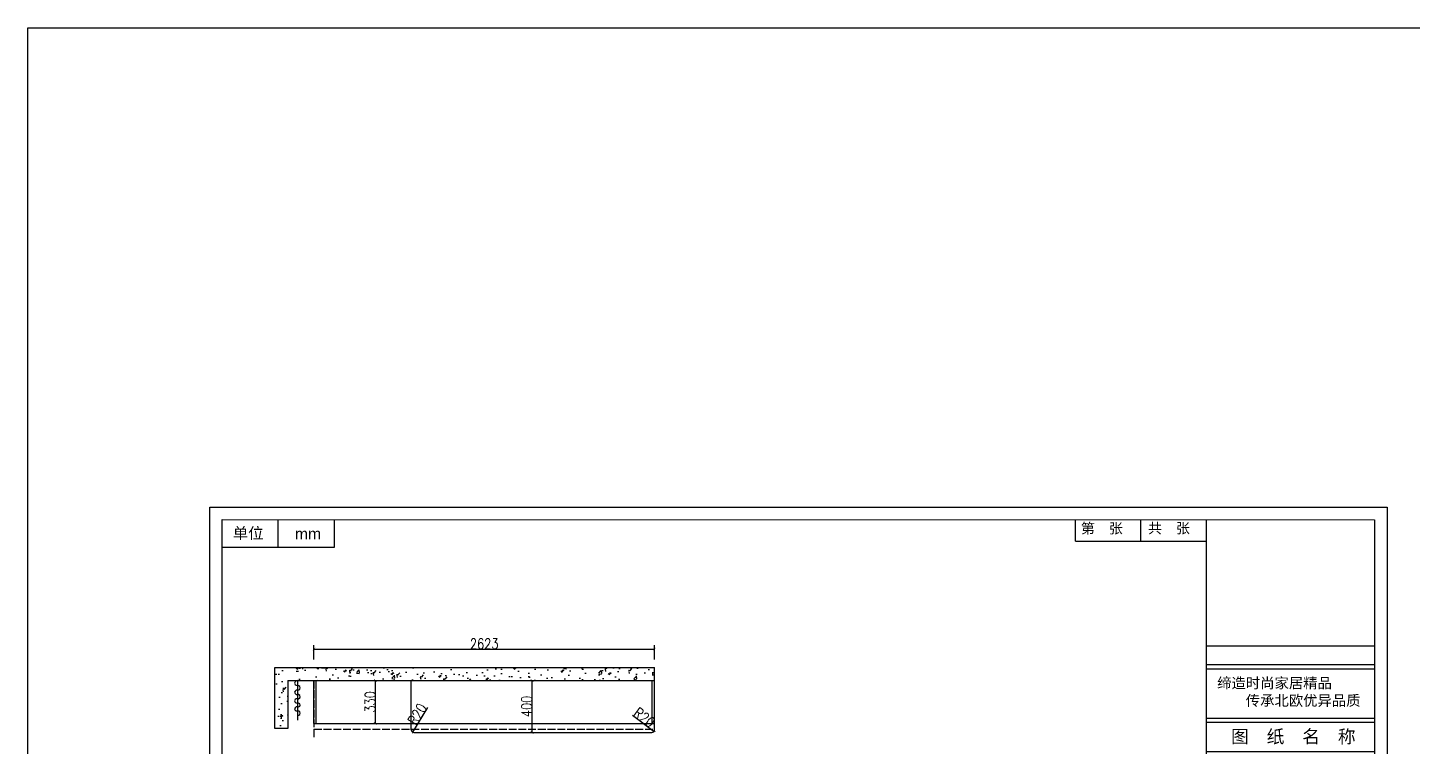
# Model space of a CAD drawing. Header units: millimetres. Extents: x 3255186 to 3429179, y -984851 to -941485.
# Drawn here: x 3255186 to 3265847, y -976546 to -971010 of the extents above; entities that cross this region are included whole.
import ezdxf

# ---------------------------------------------------------------- set-up
doc = ezdxf.new("R2010")
doc.units = ezdxf.units.MM
doc.header["$PDMODE"] = 35
doc.linetypes.add('ACAD_ISO02W100', pattern=[15, 12, -3])
doc.linetypes.add('ACAD_ISO03W100', pattern=[30, 12, -18])
doc.layers.add('jiaju', color=4, linetype='Continuous')
doc.layers.add('家私', color=5, linetype='Continuous')
doc.layers.add('块', color=7, linetype='Continuous', lineweight=30)
doc.styles.add('DIM_FONT', font='SIMPLEX.shx', dxfattribs={"width": 0.8})
doc.styles.add('ROMANS', font='romans')
doc.styles.get("Standard").update_dxf_attribs({"font": 'acaderef.shx', "bigfont": 'bigfont.shx'})
doc.styles.add('新宋体', font='', dxfattribs={"height": 80})
doc.styles.add('标注用字体', font='', dxfattribs={"height": 70})
doc.styles.get('新宋体').set_extended_font_data('NSimSun')
doc.styles.get('标注用字体').set_extended_font_data('FangSong_GB2312')
doc.dimstyles.new('ISO-25', dxfattribs={"dimtxt": 80, "dimasz": 20, "dimexe": 30, "dimexo": 80, "dimtad": 1, "dimdec": 0, "dimtxsty": 'DIM_FONT', "dimblk": 'ARCHTICK', "dimcen": 2.5, "dimadec": 0, "dimazin": 0, "dimtfac": 1, "dimtdec": 0, "dimtmove": 1, "dimatfit": 3, "dimfxl": 80, "dimfxlon": 1, "dimarcsym": 0})

# ---------------------------------------------------------------- blocks, each defined once
blk = doc.blocks.new('CL')
at = {"layer": 'jiaju'}
blk.add_line((0, 0), (0, 1092), dxfattribs=at)
blk.add_lwpolyline([(0, 1092, 0, 20, 0), (0, 994, 20, 20, 0)], format="xyseb", dxfattribs=at)
for centre, radius, start, end in [((-13, 896), 62.3, 78.2277, 281.7723), ((18, 780), 57.3, 252.02, 107.98), ((-18, 673), 56.5, 70.9346, 289.0654), ((-16, 443), 58.9, 74.1469, 285.8531), ((14, 559), 61.4, 257.2289, 102.7711), ((11, 323), 64.1, 260.1838, 99.8162), ((-13, 199), 62.3, 78.2277, 281.7723), ((6, 69), 68.8, 264.8376, 95.1624)]:
    blk.add_arc(centre, radius, start, end, dxfattribs=at)
blk = doc.blocks.new('A$C3B30262C')
blk.add_blockref('CL', (71, 0))
blk = doc.blocks.new('c-002')
at = {"layer": 'jiaju', "linetype": 'Continuous', "rotation": 270}
blk.add_blockref('A$C3B30262C', (-14, -94), dxfattribs=at)
blk = doc.blocks.new('_ArchTick')
at = {"color": 0, "linetype": 'ByBlock', "const_width": 0.15}
blk.add_lwpolyline([(-0.5, -0.5), (0.5, 0.5)], dxfattribs=at)
blk = doc.blocks.new('*D707')
at = {"color": 0, "lineweight": -2, "ltscale": 5}
for p, q in [((3257390, -975877), (3257390, -975767)), ((3257390, -975797), (3260013, -975797)), ((3260013, -975877), (3260013, -975767))]:
    blk.add_line(p, q, dxfattribs=at)
at = {"layer": 'Defpoints', "color": 0, "ltscale": 5}
for p in [(3260013, -975797), (3257390, -976369), (3260013, -976369)]:
    blk.add_point(p, dxfattribs=at)
at = {"color": 0, "lineweight": -2, "ltscale": 5, "xscale": 20, "yscale": 20, "zscale": 20, "rotation": 180}
blk.add_blockref('_ArchTick', (3257390, -975797), dxfattribs=at)
at = {"color": 0, "lineweight": -2, "ltscale": 5, "xscale": 20, "yscale": 20, "zscale": 20}
blk.add_blockref('_ArchTick', (3260013, -975797), dxfattribs=at)
at = {"color": 0, "ltscale": 5, "insert": (3258701, -975756), "char_height": 80, "attachment_point": 5, "style": 'DIM_FONT'}
blk.add_mtext('2623', dxfattribs=at)
blk = doc.blocks.new('*D708')
at = {"color": 0, "lineweight": -2, "ltscale": 5}
for p, q in [((3257782, -976039), (3257892, -976039)), ((3257862, -976039), (3257862, -976369)), ((3257782, -976369), (3257892, -976369))]:
    blk.add_line(p, q, dxfattribs=at)
at = {"layer": 'Defpoints', "color": 0, "ltscale": 5}
for p in [(3257408, -976039), (3257408, -976369), (3257862, -976369)]:
    blk.add_point(p, dxfattribs=at)
at = {"color": 0, "lineweight": -2, "ltscale": 5, "xscale": 20, "yscale": 20, "zscale": 20}
for p, rotation in [((3257862, -976039), 90), ((3257862, -976369), 270)]:
    blk.add_blockref('_ArchTick', p, dxfattribs=dict(at, rotation=rotation))
at = {"color": 0, "ltscale": 5, "insert": (3257822, -976204), "char_height": 80, "attachment_point": 5, "rotation": 90, "style": 'DIM_FONT'}
blk.add_mtext('330', dxfattribs=at)
blk = doc.blocks.new('*D709')
at = {"color": 0, "lineweight": -2, "ltscale": 5}
for p, q in [((3259069, -976039), (3259099, -976039)), ((3259069, -976439), (3259069, -976039)), ((3259069, -976439), (3259099, -976439))]:
    blk.add_line(p, q, dxfattribs=at)
at = {"layer": 'Defpoints', "color": 0, "ltscale": 5}
for p in [(3258999, -976039), (3259069, -976039), (3258999, -976439)]:
    blk.add_point(p, dxfattribs=at)
at = {"color": 0, "lineweight": -2, "ltscale": 5, "xscale": 20, "yscale": 20, "zscale": 20}
for p, rotation in [((3259069, -976039), 90), ((3259069, -976439), 270)]:
    blk.add_blockref('_ArchTick', p, dxfattribs=dict(at, rotation=rotation))
at = {"color": 0, "ltscale": 5, "insert": (3259028, -976239), "char_height": 80, "attachment_point": 5, "rotation": 90, "style": 'DIM_FONT'}
blk.add_mtext('400', dxfattribs=at)
blk = doc.blocks.new('*D710')
at = {"color": 0, "lineweight": -2, "ltscale": 5}
blk.add_line((3259843, -976305), (3260009, -976432), dxfattribs=at)
at = {"layer": 'Defpoints', "color": 0, "ltscale": 5}
for p in [(3259993, -976419), (3260009, -976432)]:
    blk.add_point(p, dxfattribs=at)
at = {"color": 0, "lineweight": -2, "ltscale": 5, "xscale": 20, "yscale": 20, "zscale": 20, "rotation": 322.5938765903045}
blk.add_blockref('_ArchTick', (3260009, -976432), dxfattribs=at)
at = {"color": 0, "ltscale": 5, "insert": (3259934, -976324), "char_height": 80, "attachment_point": 5, "rotation": 322.5939, "style": 'DIM_FONT'}
blk.add_mtext('R20', dxfattribs=at)
blk = doc.blocks.new('*D711')
at = {"color": 0, "lineweight": -2, "ltscale": 5}
blk.add_line((3258265, -976248), (3258149, -976437), dxfattribs=at)
at = {"layer": 'Defpoints', "color": 0, "ltscale": 5}
for p in [(3258149, -976437), (3258160, -976419)]:
    blk.add_point(p, dxfattribs=at)
at = {"color": 0, "lineweight": -2, "ltscale": 5, "xscale": 20, "yscale": 20, "zscale": 20, "rotation": 238.5374603765361}
blk.add_blockref('_ArchTick', (3258149, -976437), dxfattribs=at)
at = {"color": 0, "ltscale": 5, "insert": (3258186, -976298), "char_height": 80, "attachment_point": 5, "rotation": 58.5375, "style": 'DIM_FONT'}
blk.add_mtext('R20', dxfattribs=at)
blk = doc.blocks.new('M')
for p, q in [((7224, 24106), (7224, 32333)), ((7224, 32333), (18599, 32332)), ((18599, 32332), (18599, 24106)), ((7346, 24228), (7345, 32211)), ((7345, 32211), (18477, 32210)), ((7886, 31941), (7886, 32211)), ((8426, 32211), (8426, 31941)), ((15589, 32004), (15589, 32211)), ((16220, 32004), (16220, 32211)), ((16852, 32210), (16852, 25243)), ((18477, 32210), (18477, 24228)), ((15589, 32004), (16852, 32004)), ((8426, 31941), (7345, 31941)), ((16852, 30991), (18477, 30991)), ((16852, 30810), (18477, 30810)), ((16852, 30770), (18477, 30770)), ((16852, 30294), (18477, 30294)), ((16852, 30253), (18477, 30253)), ((16852, 29969), (18477, 29969)), ((16852, 29440), (18477, 29440)), ((16852, 29156), (18477, 29156)), ((16852, 28628), (18477, 28628)), ((16852, 28343), (18477, 28343)), ((16852, 27815), (18477, 27815)), ((16852, 27531), (18477, 27531)), ((16852, 26962), (18477, 26962)), ((16852, 26677), (18477, 26677)), ((16852, 25557), (18477, 25557)), ((16852, 25527), (18477, 25527)), ((18477, 25243), (7346, 25243)), ((8159, 24482), (8159, 25243)), ((9459, 24482), (9459, 25243)), ((10272, 24482), (10272, 25243)), ((11572, 24482), (11572, 25243)), ((12385, 24482), (12385, 25243)), ((13685, 24228), (13685, 25243)), ((14091, 24228), (14091, 25243)), ((15913, 25243), (15913, 24232)), ((15916, 25243), (15916, 24232)), ((18477, 25050), (15913, 25050)), ((13685, 24989), (7346, 24989)), ((13685, 24736), (7346, 24736)), ((13685, 24482), (7346, 24482)), ((8792, 24228), (8792, 24482)), ((8819, 24228), (8819, 24482)), ((18477, 24228), (7346, 24228)), ((10414, 24254), (11133, 24254)), ((12734, 24254), (13581, 24254)), ((18599, 24106), (7224, 24106))]:
    blk.add_line(p, q)
at = {"color": 0, "ltscale": 5}
for p, q in [((8286, 24520), (8372, 24696)), ((8199, 24608), (8286, 24520)), ((8121, 24354), (8207, 24266)), ((8207, 24266), (8294, 24442))]:
    blk.add_line(p, q, dxfattribs=at)
at = {"linetype": 'ACAD_ISO03W100'}
blk.add_line((11279, 24228), (11279, 24482), dxfattribs=at)
at = {"lineweight": 25}
for points in [[(7434, 24442), (7607, 24442), (7607, 24266), (7434, 24266)], [(8120, 24442), (8293, 24442), (8293, 24266), (8120, 24266)], [(8861, 24442), (9034, 24442), (9034, 24266), (8861, 24266)], [(9601, 24442), (9774, 24442), (9774, 24266), (9601, 24266)], [(11433, 24442), (11606, 24442), (11606, 24266), (11433, 24266)], [(12062, 24442), (12235, 24442), (12235, 24266), (12062, 24266)]]:
    blk.add_lwpolyline(points, close=True, dxfattribs=at)
at = {"layer": '块'}
blk.add_lwpolyline([(14364, 24939), (14524, 24939), (14524, 24783), (14364, 24783)], close=True, dxfattribs=at)
at = {"layer": '块', "lineweight": 25}
for points in [[(8199, 24696), (8372, 24696), (8372, 24520), (8199, 24520)], [(8828, 24696), (9001, 24696), (9001, 24520), (8828, 24520)]]:
    blk.add_lwpolyline(points, close=True, dxfattribs=at)
at = {"char_height": 109.1, "attachment_point": 5}
for s, insert in [('{\\fSimSun|b0|i0|c134|p54;单位}', (7596, 32074)), ('{\\fArial|b0|i0|c0|p32;mm}', (8174, 32074))]:
    blk.add_mtext(s, dxfattribs=dict(at, insert=insert))
at = {"attachment_point": 1}
for s, insert, char_height, width in [('{\\fSimSun|b0|i0|c134|p54;第  张}', (15641, 32177), 99.06, 2286.9), ('{\\fSimSun|b0|i0|c134|p54;共  张}', (16289, 32178), 99.06, 2286.9), ('{\\fSimSun|b0|i0|c134|p2;缔造时尚家居精品\\P    传承北欧优异品质}', (16957, 30683), 101.58, 1676.49), ('{\\fSimSun|b0|i0|c134|p54;推拉门竖框}', (7380, 25194), 101.58, 748), ('{\\fSimSun|b0|i0|c134|p54;订货日期}', (11676, 25194), 101.58, 567.91), ('{\\fSimHei|b0|i0|c134|p2;注意事项}', (13789, 25141), 121.9, 119.08), ('{\\fSimSun|b0|i0|c134|p54;温 馨 提 示}', (16777, 25217), 101.58, 2345.16), ('{\\fSimSun|b0|i0|c134|p54;拉门上下轨}', (7380, 24940), 101.58, 748), ('{\\fSimSun|b0|i0|c134|p54;交货日期}', (11676, 24940), 101.58, 567.91), ('{\\fSimSun|b0|i0|c134|p54;安装方式}', (7450, 24686), 101.58, 567.91), ('{\\fSimSun|b0|i0|c134|p54;正常安装}', (8390, 24672), 73.14, 538.56), ('{\\fSimSun|b0|i0|c134|p54;特殊安装}', (9029, 24665), 73.14, 538.56), ('{\\fSimSun|b0|i0|c134|p54;联系电话}', (11676, 24686), 101.58, 567.91), ('{\\fSimSun|b0|i0|c134|p54;在地板\\P前安装}', (7666, 24456), 65.83, 645.46), ('{\\fSimSun|b0|i0|c134|p54;在地板\\P后安装}', (8324, 24456), 65.83, 645.46), ('{\\fSimSun|b0|i0|c134|p54;不保留\\P地脚线}', (9098, 24460), 65.83, 645.46), ('{\\fSimSun|b0|i0|c134|p54;保留地脚线\\P    尺寸为：}', (9780, 24458), 65.83, 801.54), ('{\\fSimSun|b0|i0|c134|p54;不保留\\P\\fSimSun|b0|i0|c134|p2;石膏线}', (11648, 24460), 65.83, 645.46), ('{\\fSimSun|b0|i0|c134|p54;保留\\fSimSun|b0|i0|c134|p2;石膏线\\P尺寸为:}', (12254, 24460), 65.83, 645.46)]:
    blk.add_mtext(s, dxfattribs=dict(at, insert=insert, char_height=char_height, width=width))
for s, insert, char_height, width, style in [('图  纸  名  称', (17091, 30178), 126.2, 1414.86, '新宋体'), ('客  户  姓  名', (17083, 29365), 126.2, 1414.86, '新宋体'), ('联  系  电  话', (17036, 28600), 126.2, 1756.25, '新宋体'), ('客  户  地  址', (17100, 27740), 126.2, 1414.86, '新宋体'), ('客  户  签  名', (17081, 26887), 126.2, 1414.86, '新宋体'), ('柜体颜色  ', (9563, 25194), 92.1, 1815.91, '新宋体'), ('{\\fSimSun|b0|i0|c134|p2;1、推拉门柜体预留        90mm           \\P       \\P         70mm推拉门轨道位置；\\P\\P2、抽屉拉手为：\\L           \\l，\\P   \\P    平开门拉手为：\\L              \\l；\\P               }', (14197, 25149), 67.72, 4207.93, '标注用字体'), ('{\\fSimSun|b0|i0|c134|p54;柜体封边}', (9563, 24940), 92.1, 1815.91, '新宋体'), ('{\\fSimSun|b0|i0|c134|p54;设计制图}', (9563, 24686), 92.1, 1815.91, '新宋体')]:
    blk.add_mtext(s, dxfattribs=dict(at, insert=insert, char_height=char_height, width=width, style=style))
at = {"char_height": 101.55, "attachment_point": 1, "style": 'ROMANS'}
for s, insert in [('{\\fSimSun|b0|i0|c134|p2;\\H0.8x;     \\H0.75x;    ① 订制本公司衣柜或推拉门金额不足2000元,需加收100元运费。\\P        }', (15519, 24930)), ('{\\fSimSun|b0|i0|c134|p2;\\P\\H0.6x;        \u3000 ② 请要求销售员充分讲解并完全理解设计意图,对本图确定无误}', (15508, 24904)), ('{\\fSimSun|b0|i0|c134|p2;\\P\\H0.6x;\\P           方可签字。}', (15638, 24931)), ('{\\fSimSun|b0|i0|c134|p2;\\P\\H0.6x;           ③ 本图经客户确认后,本公司不承担任何更改责任。}', (15508, 24602))]:
    blk.add_mtext(s, dxfattribs=dict(at, insert=insert))

msp = doc.modelspace()

# ---------------------------------------------------------------- hatches: boundary and pattern name
at = {"ltscale": 5}
h = msp.add_hatch(dxfattribs=at)
h.set_pattern_fill('AR-CONC', color=252, style=0)
h.set_pattern_definition([(50, (13272.4, -64094.49), (182.184669, -15.9390855), [19.05, -209.55]), (355, (13272.4, -64094.5), (-35.242826, 191.056643), [15.24, -167.64]), (100.451, (13287.58, -64095.82), (146.942502, 175.116688), [16.19, -178.09]), (46.1842, (13272.4, -64043.7), (271.079041, -42.042328), [28.575, -314.325]), (96.6356, (13295, -64047.2), (237.404234, 247.425556), [24.285, -267.135]), (351.184, (13272.4, -64043.7), (237.404606, 247.425118), [22.86, -251.46]), (21, (13297.8, -64056.39), (151.61488, -102.2655185), [19.05, -209.55]), (326, (13297.8, -64056.4), (61.802028, 184.187966), [15.24, -167.64]), (71.4514, (13310.43, -64064.91), (213.416491, 81.922858), [16.19, -178.09]), (37.5, (13272.4, -64094.49), (3.0886033, 84.5550389), [0, -165.608, 0, -170.18, 0, -168.275]), (7.5, (13272.4, -64094.49), (66.8196625, 100.1805748), [0, -97.028, 0, -161.798, 0, -64.135]), (327.5, (13215.76, -64094.49), (135.5905952, -5.728744), [0, -63.5, 0, -198.12, 0, -262.89]), (317.5, (13190.36, -64094.49), (148.1291814, 25.426491), [0, -82.55, 0, -131.572, 0, -186.69])])
h.paths.add_polyline_path([(3257089.6, -975939.5), (3257089.6, -976409.5), (3257189.6, -976409.5), (3257189.6, -976039.5), (3260012.6, -976039.5), (3260012.6, -975939.5)])

# ---------------------------------------------------------------- linework, layer by layer
for p, q in [((3257089.6, -975939.5), (3260012.6, -975939.5)), ((3257089.6, -976409.5), (3257089.6, -975939.5)), ((3260012.6, -976039.5), (3260012.6, -975939.5)), ((3257189.6, -976039.5), (3260012.6, -976039.5)), ((3257189.6, -976039.5), (3257189.6, -976409.5)), ((3257389.6, -976369.5), (3257389.6, -976039.5)), ((3257407.6, -976369.5), (3257407.6, -976039.5)), ((3258139.6, -976419.5), (3258139.6, -976039.5)), ((3259994.6, -976369.5), (3259994.6, -976039.5)), ((3260012.6, -976419.5), (3260012.6, -976039.5)), ((3257389.6, -976369.5), (3260012.6, -976369.5)), ((3257189.6, -976409.5), (3257089.6, -976409.5)), ((3258159.6, -976439.5), (3259992.6, -976439.5))]:
    msp.add_line(p, q, dxfattribs=at)
at = {"color": 252, "linetype": 'ACAD_ISO02W100', "ltscale": 5}
for p, q in [((3257389.6, -976039.5), (3257389.6, -976477.8)), ((3257389.6, -976414.5), (3260012.6, -976414.5))]:
    msp.add_line(p, q, dxfattribs=at)
at = {"color": 6, "ltscale": 5}
msp.add_lwpolyline([(3255185.8, -971010.2), (3429012.1, -971010.2), (3429012.1, -984851.3), (3255185.8, -984851.3)], close=True, dxfattribs=at)
at = {"ltscale": 5}
for centre, start, end in [((3258159.6, -976419.5), 180, 270), ((3259992.6, -976419.5), 270, 0)]:
    msp.add_arc(centre, 20, start, end, dxfattribs=at)

# ---------------------------------------------------------------- block references
at = {"xscale": 0.7970586622832343, "yscale": 0.7970586624578573, "zscale": 0.7970586624}
msp.add_blockref('M', (3250829.1, -1000474), dxfattribs=at)
at = {"layer": '家私', "color": 0, "xscale": 0.2800000002607703, "yscale": 0.2800000000279397, "zscale": 0.28, "rotation": 270}
msp.add_blockref('c-002', (3257308.5, -976043.5), dxfattribs=at)

# ---------------------------------------------------------------- dimensions: what is measured, and where the dimension line sits
at = {"ltscale": 5}
dim = msp.add_linear_dim(base=(3260012.6, -975796.9), p1=(3257389.6, -976369.5), p2=(3260012.6, -976369.5), dimstyle='ISO-25', dxfattribs=at)
dim.commit()
dim.dimension.update_dxf_attribs({"geometry": '*D707', "text_midpoint": (3258701.1, -975756.3)})
for base, p1, p2, picture, middle in [((3257862.5, -976369.5), (3257407.6, -976039.5), (3257407.6, -976369.5), '*D708', (3257821.8, -976204.5)), ((3259068.9, -976039.5), (3258998.8, -976439.5), (3258998.8, -976039.5), '*D709', (3259028.3, -976239.5))]:
    dim = msp.add_linear_dim(base=base, p1=p1, p2=p2, angle=90, dimstyle='ISO-25', dxfattribs=at)
    dim.commit()
    dim.dimension.update_dxf_attribs({"geometry": picture, "text_midpoint": middle})
for center, mpoint, picture, middle in [((3258159.6, -976419.5), (3258149.2, -976436.5), '*D711', (3258220.7, -976319.6)), ((3259992.6, -976419.5), (3260008.5, -976431.6), '*D710', (3259909.7, -976356))]:
    dim = msp.add_radius_dim(center=center, mpoint=mpoint, dimstyle='ISO-25', dxfattribs=at)
    dim.commit()
    dim.dimension.update_dxf_attribs({"geometry": picture, "text_midpoint": middle, "dimtype": 164})

doc.saveas('drawing.dxf')
